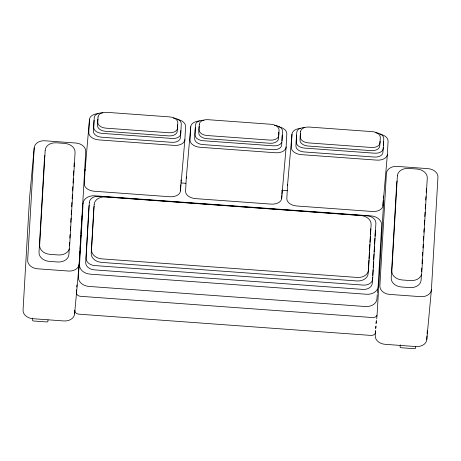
<?xml version="1.0" encoding="UTF-8"?>
<svg xmlns="http://www.w3.org/2000/svg" width="461" height="461" viewBox="0 0 461 461"><rect width="100%" height="100%" fill="white"/><g stroke="black" fill="none" stroke-linecap="round" stroke-linejoin="round"><path stroke-width="0.69" d="M98.107 113.66A10.338 6.563 5 0 0 89.474 119.485L85.014 170.835L84.334 183.945A10.338 6.563 5 0 0 94.303 191.252L169.781 196.743A10.338 6.563 5 0 0 180.43 190.94L184.89 139.585L185.57 126.475A10.338 6.563 5 0 0 177.606 119.439M89.474 119.485L88.794 132.595A10.338 6.563 5 0 0 98.763 139.896L174.241 145.388A10.338 6.563 5 0 0 184.89 139.585M180.804 130.567L180.435 137.683A8.269 5.25 5 0 1 171.918 142.328L101.385 137.194A8.269 5.25 5 0 1 93.41 131.35L93.929 121.387A8.269 5.25 5 0 1 94.142 120.373M180.43 190.94L180.752 184.728M180.931 181.277L181.006 179.899M199.354 121.024A10.338 6.563 5 0 0 190.727 126.85L186.267 178.2L185.587 191.315A10.338 6.563 5 0 0 195.55 198.616L271.033 204.108A10.338 6.563 5 0 0 281.683 198.305L286.143 146.95L286.823 133.84A10.338 6.563 5 0 0 278.859 126.81M190.727 126.85L190.041 139.96A10.338 6.563 5 0 0 200.011 147.266L275.494 152.758A10.338 6.563 5 0 0 286.143 146.95M278.617 136.617L278.513 138.623A8.269 5.25 5 0 1 269.996 143.267L206.718 138.663A8.269 5.25 5 0 1 198.743 132.82L199.019 127.472A8.269 5.25 5 0 1 199.233 126.464M278.686 135.28L278.79 133.275A8.269 5.25 5 0 0 278.686 132.244M281.832 142.201L281.688 145.048A8.269 5.25 5 0 1 273.166 149.692L202.638 144.558A8.269 5.25 5 0 1 194.663 138.715L195.182 128.752A8.269 5.25 5 0 1 195.389 127.743M281.907 140.778L282.207 135.085M281.683 198.305L281.827 195.545M281.896 194.162L282.115 190.024M300.607 128.389A10.338 6.563 5 0 0 291.974 134.214L287.514 185.57L286.834 198.679A10.338 6.563 5 0 0 296.803 205.986L372.286 211.478A10.338 6.563 5 0 0 382.935 205.669L387.39 154.32L388.076 141.204A10.338 6.563 5 0 0 380.112 134.174M291.974 134.214L291.294 147.324A10.338 6.563 5 0 0 301.264 154.631L376.741 160.123A10.338 6.563 5 0 0 387.39 154.32M380.008 141.308L379.766 145.993A8.269 5.25 5 0 1 371.243 150.638L307.971 146.033A8.269 5.25 5 0 1 299.996 140.19L300.272 134.837A8.269 5.25 5 0 1 300.486 133.828M383.195 147.434L382.941 152.412A8.269 5.25 5 0 1 374.418 157.057L303.885 151.928A8.269 5.25 5 0 1 295.91 146.085L296.429 136.116A8.269 5.25 5 0 1 296.642 135.108M383.31 145.296L383.454 142.449A8.269 5.25 5 0 0 383.35 141.418M382.935 205.669L383.183 200.84M383.327 198.08L383.437 196.011M34.206 147.872L27.677 260.206A10.338 7.849 5.3 0 0 37.531 268.792L68.459 271.045A10.338 7.849 5.3 0 0 79.223 263.957L85.746 151.617A10.338 7.849 5.3 0 0 75.892 143.031L44.971 140.784A10.338 7.849 5.3 0 0 34.206 147.872L29.573 197.775L23.05 310.109A10.338 7.849 5.3 0 0 32.904 318.695L63.825 320.948A10.338 7.849 5.3 0 0 74.59 313.86L79.223 263.957M32.593 318.084L32.472 320.124A1.031 0.784 5.3 0 0 33.457 320.983L46.861 321.957A1.031 0.784 5.3 0 0 47.932 321.248L48.013 319.888M69.231 248.831L68.896 254.547A10.857 8.24 5.3 0 1 57.596 261.992L49.35 261.387A10.857 8.24 5.3 0 1 39.006 252.374L44.527 157.282A10.857 8.24 5.3 0 1 44.907 155.466M69.398 245.967L69.605 242.394M69.853 238.101L70.06 234.528M70.308 230.241L70.516 226.662M70.769 222.375L71.017 218.082M71.225 214.509L71.472 210.216M71.68 206.643L71.928 202.356M72.141 198.777L72.389 194.49M72.596 190.912L72.844 186.624M73.051 183.046L73.299 178.759M73.506 175.186L73.76 170.893M74.008 166.605L74.215 163.027M74.59 313.86L74.797 310.282M76.607 289.871L76.44 292.729A4.305 3.273 5.3 0 0 80.542 296.308L372.615 317.56A4.305 3.273 5.3 0 0 377.098 314.604L383.702 200.961A4.305 3.273 5.3 0 0 383.604 200.109M76.768 287.013L76.895 284.869M79.459 258.569L78.382 277.13A11.197 8.505 5.3 0 0 89.054 286.437L365.319 306.53A11.197 8.505 5.3 0 0 376.977 298.855L377.231 294.573M79.54 257.146L79.914 250.721M79.995 249.292L80.37 242.866M80.456 241.437L80.825 235.012M80.911 233.583L81.326 226.449M81.407 225.02L81.781 218.595M81.862 217.166L81.949 215.736M368.489 267.841L368.155 273.523A10.857 8.24 5.3 0 1 356.854 280.962L101.553 262.39A10.857 8.24 5.3 0 1 91.203 253.371L93.848 207.917A10.857 8.24 5.3 0 1 94.148 206.326M368.57 266.418L368.938 260.027M369.025 258.604L369.394 252.213M369.474 250.79L369.849 244.399M369.97 242.267L370.304 236.585M370.425 234.459L370.753 228.771M372.603 277.557L372.275 283.261A8.961 6.8 5.3 0 1 362.945 289.404L94.24 269.858A8.961 6.8 5.3 0 1 85.7 262.413L88.933 206.77A8.961 6.8 5.3 0 1 89.18 205.456M372.73 275.419L373.058 269.708M373.185 267.57L373.514 261.86M373.641 259.722L373.969 254.011M374.096 251.873L374.43 246.168M374.551 244.025L374.885 238.32M375.006 236.176L375.34 230.471M377.311 293.144L377.519 289.577M375.502 331.442L375.254 335.735A10.338 7.849 5.3 0 0 385.108 344.321L416.029 346.568A10.338 7.849 5.3 0 0 426.794 339.48L431.427 289.577L437.95 177.243A10.338 7.849 5.3 0 0 428.096 168.657L397.175 166.404A10.338 7.849 5.3 0 0 386.41 173.492L379.881 285.832A10.338 7.849 5.3 0 0 389.735 294.418L420.663 296.665A10.338 7.849 5.3 0 0 431.427 289.577M375.669 328.578L375.796 326.428M375.957 323.57L376.067 321.743M400.257 344.834L400.136 346.874A1.031 0.784 5.3 0 0 401.122 347.732L414.525 348.706A1.031 0.784 5.3 0 0 415.597 347.997L415.678 346.637M421.435 274.451L421.1 280.173A10.857 8.24 5.3 0 1 409.8 287.612L401.554 287.013A10.857 8.24 5.3 0 1 391.205 277.995L396.731 182.902A10.857 8.24 5.3 0 1 397.111 181.092M421.602 271.592L421.809 268.014M422.057 263.727L422.305 259.434M422.512 255.861L422.72 252.288M422.968 247.995L423.181 244.422M423.428 240.129L423.636 236.556M423.884 232.269L424.091 228.691M424.339 224.403L424.593 220.11M424.8 216.537L425.048 212.244M425.255 208.672L425.503 204.384M425.751 200.091L425.958 196.519M426.212 192.225L426.419 188.653M426.794 339.48L427.001 335.908M427.128 333.758L427.295 330.894M375.64 330.324L375.444 332.467A4.305 3.273 5.3 0 1 370.955 335.418L78.889 314.172A4.305 3.273 5.3 0 1 74.78 310.593M375.842 328.18L376.038 326.036M376.303 323.178L376.568 320.32M376.7 318.891L377.035 315.318M180.816 182.925L185.841 183.288M281.999 190.284L287.739 190.704M287.514 185.57A10.338 6.563 5 0 1 287.779 184.302M375.819 132.756A8.269 5.25 5 0 1 383.788 138.6L383.275 148.563A8.269 5.25 5 0 1 374.753 153.208L304.22 148.073A8.269 5.25 5 0 1 296.25 142.23L296.763 132.267A8.269 5.25 5 0 1 304.744 127.593M186.267 178.2A10.338 6.563 5 0 1 186.532 176.938M274.566 125.386A8.269 5.25 5 0 1 282.541 131.235L282.023 141.199A8.269 5.25 5 0 1 273.5 145.843L202.973 140.709A8.269 5.25 5 0 1 194.997 134.866L195.516 124.902A8.269 5.25 5 0 1 204.033 120.258M85.014 170.835A10.338 6.563 5 0 1 85.279 169.573M173.313 118.022A8.269 5.25 5 0 1 181.288 123.865L180.77 133.828A8.269 5.25 5 0 1 172.253 138.473L101.72 133.344A8.269 5.25 5 0 1 93.744 127.501L94.263 117.538A8.269 5.25 5 0 1 102.78 112.893M177.433 124.873A8.269 5.25 5 0 1 177.537 125.911L177.26 131.258A8.269 5.25 5 0 1 168.743 135.903L105.465 131.299A8.269 5.25 5 0 1 97.496 125.455L97.772 120.108A8.269 5.25 5 0 1 97.986 119.094M98.043 116.956L97.767 122.303A8.269 5.25 5 0 0 105.742 128.146L169.014 132.751A8.269 5.25 5 0 0 177.537 128.106L177.813 122.759A8.269 5.25 5 0 0 169.838 116.915L106.566 112.311A8.269 5.25 5 0 0 98.043 116.956M199.296 124.32L199.019 129.668A8.269 5.25 5 0 0 206.995 135.517L270.267 140.115A8.269 5.25 5 0 0 278.784 135.476L279.066 130.123A8.269 5.25 5 0 0 271.091 124.28L207.813 119.676A8.269 5.25 5 0 0 199.296 124.32M300.549 131.69L300.267 137.038A8.269 5.25 5 0 0 308.242 142.881L371.52 147.485A8.269 5.25 5 0 0 380.037 142.841L380.313 137.493A8.269 5.25 5 0 0 372.344 131.644L309.066 127.046A8.269 5.25 5 0 0 300.549 131.69M45.178 150.246L39.658 245.338A10.857 8.24 5.3 0 0 50.001 254.357L58.247 254.956A10.857 8.24 5.3 0 0 69.553 247.517L75.074 152.418A10.857 8.24 5.3 0 0 64.73 143.406L56.484 142.806A10.857 8.24 5.3 0 0 45.178 150.246M83.084 203.457L79.517 264.85A11.197 8.505 5.3 0 0 90.195 274.157L366.46 294.251A11.197 8.505 5.3 0 0 378.118 286.575L381.685 225.181A11.197 8.505 5.3 0 0 371.013 215.881L94.747 195.781A11.197 8.505 5.3 0 0 83.084 203.457M89.33 202.471L86.098 258.12A8.961 6.8 5.3 0 0 94.638 265.559L363.343 285.105A8.961 6.8 5.3 0 0 372.672 278.963L375.905 223.32A8.961 6.8 5.3 0 0 367.365 215.875L98.66 196.328A8.961 6.8 5.3 0 0 89.33 202.471M94.171 204.396L91.532 249.856A10.857 8.24 5.3 0 0 101.875 258.875L357.183 277.447A10.857 8.24 5.3 0 0 368.483 270.002L371.122 224.547A10.857 8.24 5.3 0 0 360.779 215.529L105.471 196.956A10.857 8.24 5.3 0 0 94.171 204.396M397.382 175.866L391.862 270.964A10.857 8.24 5.3 0 0 402.205 279.977L410.451 280.582A10.857 8.24 5.3 0 0 421.752 273.137L427.278 178.044A10.857 8.24 5.3 0 0 416.934 169.026L408.688 168.426A10.857 8.24 5.3 0 0 397.382 175.866"/></g></svg>
